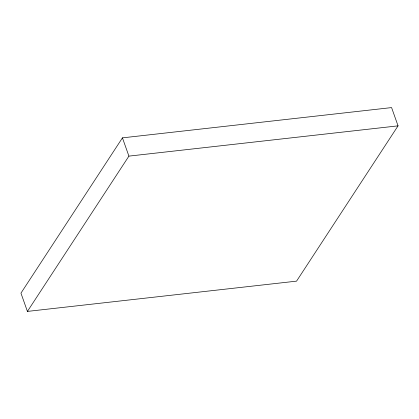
<?xml version="1.0" encoding="UTF-8"?>
<svg xmlns="http://www.w3.org/2000/svg" width="419" height="419" viewBox="0 0 419 419"><rect width="100%" height="100%" fill="white"/><g stroke="black" fill="none" stroke-linecap="round" stroke-linejoin="round"><path stroke-width="0.63" d="M122.442 137.856L20.95 293.143L27.418 311.406L296.558 281.144L398.05 125.857L391.582 107.594L122.442 137.856L128.911 156.119L27.418 311.406M128.911 156.119L398.05 125.857"/></g></svg>
